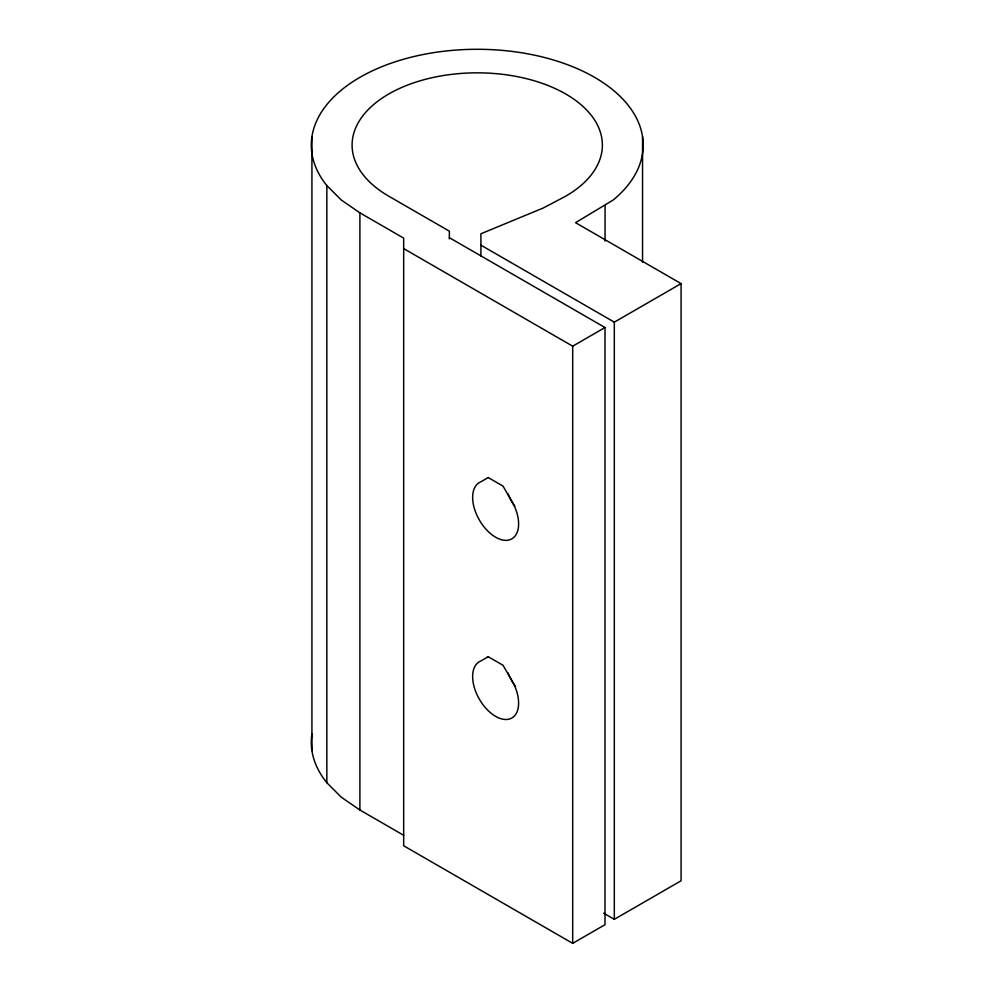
<?xml version="1.0" encoding="UTF-8"?>
<svg xmlns="http://www.w3.org/2000/svg" width="993" height="993" viewBox="0 0 993 993"><rect width="100%" height="100%" fill="white"/><g stroke="black" fill="none" stroke-linecap="round" stroke-linejoin="round"><path stroke-width="1.49" d="M603.632 913.175L614.307 919.332L681.074 880.779L681.074 283.613L575.53 222.668L613.165 200.04A165.943 95.8 0 0 0 491.696 49.65A165.943 95.8 0 0 0 326.846 185.579L326.846 782.745L341.307 797.218L359.9 810.003L403.679 835.287M403.679 248.598L572.7 346.185L604.998 327.529L604.998 924.706L572.7 943.35L403.679 845.775L403.679 238.121L359.9 212.837L341.307 200.04L326.846 185.579M480.91 245.147L614.307 322.154L681.074 283.613M449.357 237.675L604.998 327.529M642.545 136.736L642.545 262.375M614.307 322.154L614.307 919.332M605.06 205.625L605.06 241.088M572.7 346.185L572.7 943.35M480.91 256.008L480.91 233.765L543.233 208.009L565.725 196.18A125.143 72.253 0 0 0 565.725 94A125.143 72.253 0 0 0 388.747 94A125.143 72.253 0 0 0 388.747 196.18L449.357 231.17L449.357 238.928M359.9 212.837L359.9 810.003M311.926 136.736L311.926 750.609M515.566 686.448A32.508 18.768 60 0 1 508.006 672.969M326.846 782.745A165.943 95.8 0 0 1 311.926 733.914M514.734 506.169A32.508 18.768 60 0 1 508.006 493.819M488.233 477.559L480.848 481.828A32.508 18.768 60 0 0 478.911 519.252A32.508 18.768 60 0 0 512.338 538.554A32.508 18.768 60 0 0 510.402 498.883L503.017 486.098L488.233 477.559M488.233 656.721L480.848 660.978A32.508 18.768 60 0 0 478.911 698.402A32.508 18.768 60 0 0 512.338 717.703A32.508 18.768 60 0 0 510.402 678.045L503.017 665.248L488.233 656.721"/></g></svg>
